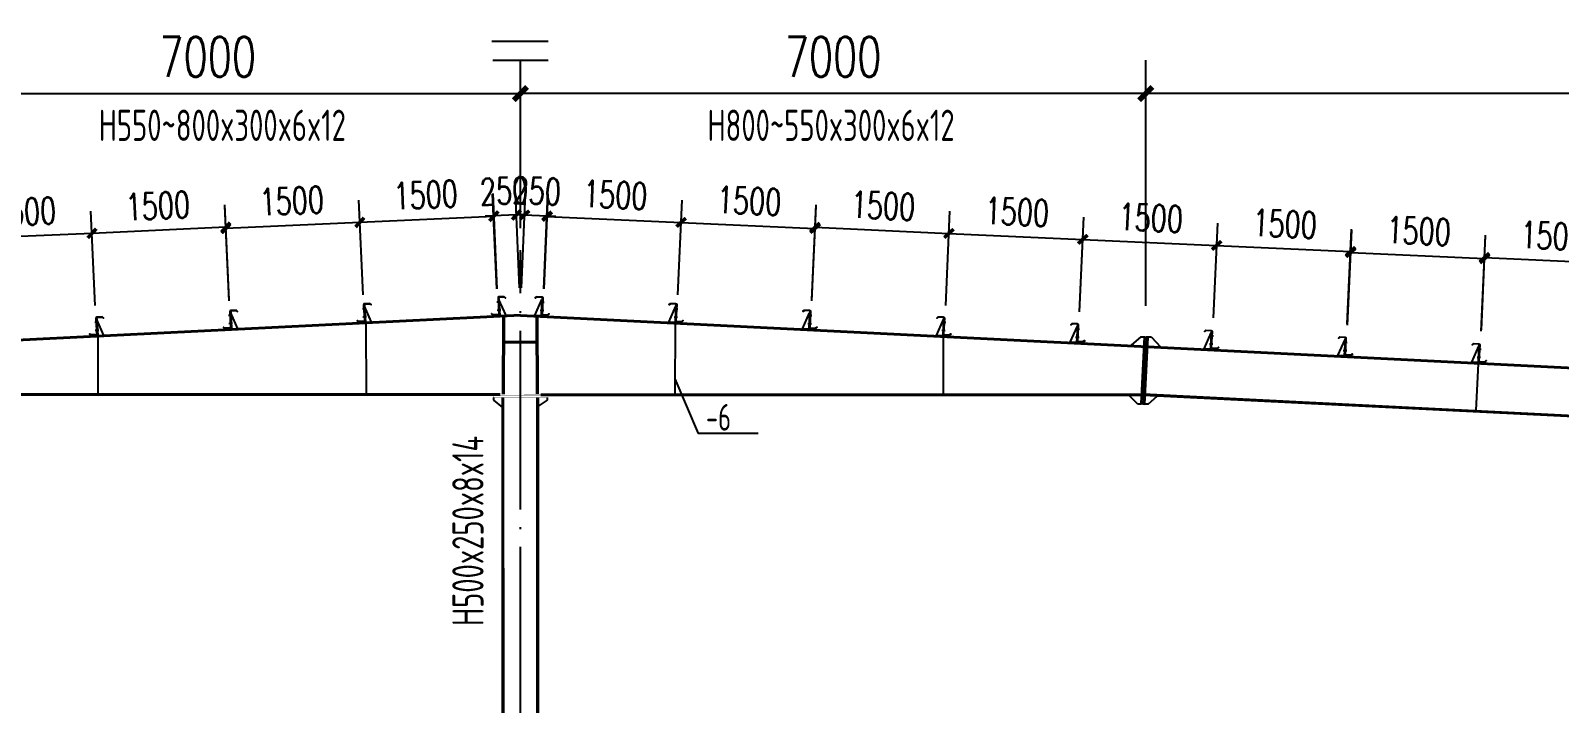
# Model space of a CAD drawing. Extents: x 180850 to 1399066, y 48356 to 327880.
# Drawn here: x 1317035 to 1334148, y 165410 to 172942 of the extents above; entities that cross this region are included whole.
import ezdxf

# ---------------------------------------------------------------- set-up
doc = ezdxf.new("R2010")
doc.units = 0
doc.header["$LTSCALE"] = 1000
doc.linetypes.add('DOTE', pattern=[2.42, 2, -0.2, 0.02, -0.2])
for name, color, linetype in [('AXIS', 3, 'Continuous'), ('DOTE', 1, 'Continuous'), ('GL', 150, 'Continuous'), ('GZ', 50, 'Continuous'), ('LT', 181, 'Continuous'), ('PZ', 202, 'Continuous'), ('TEXT', 7, 'Continuous')]:
    doc.layers.add(name, color=color, linetype=linetype)
doc.styles.add('_TCH_DIM_T3', font='SIMPLEX', dxfattribs={"width": 0.705882, "bigfont": 'GBCBIG'})
doc.styles.add('TSSD_Norm', font='tssdeng.shx', dxfattribs={"bigfont": 'hztxt.shx'})
doc.dimstyles.new('_TCH_ARCH&&150', dxfattribs={"dimtxt": 446.25, "dimasz": 150, "dimexe": 375, "dimexo": 450, "dimgap": 189.375, "dimtad": 1, "dimdec": 0, "dimzin": 0, "dimdsep": 46, "dimtxsty": '_TCH_DIM_T3', "dimblk": 'ARCHTICK', "dimcen": 0.09, "dimclrd": 3, "dimclre": 3, "dimclrt": 7, "dimazin": 2, "dimtfac": 1, "dimtdec": 0, "dimtix": 1, "dimtmove": 2, "dimatfit": 3, "dimfxl": 1, "dimtolj": 1, "dimtzin": 0, "dimarcsym": 0})
doc.dimstyles.new('TCH_100_1', dxfattribs={"dimtxt": 297.5, "dimasz": 100, "dimexe": 250, "dimexo": 300, "dimgap": 126.25, "dimtad": 1, "dimdec": 0, "dimzin": 0, "dimdsep": 46, "dimtxsty": '_TCH_DIM_T3', "dimblk": 'ARCHTICK', "dimcen": 0.09, "dimclrd": 126, "dimclre": 126, "dimclrt": 7, "dimazin": 2, "dimtfac": 1, "dimtdec": 0, "dimtix": 1, "dimtmove": 2, "dimatfit": 3, "dimfxl": 1, "dimtolj": 1, "dimtzin": 0, "dimarcsym": 0})

# ---------------------------------------------------------------- blocks, each defined once
blk = doc.blocks.new('_ArchTick')
at = {"color": 0, "linetype": 'ByBlock', "const_width": 0.4}
blk.add_lwpolyline([(-0.5, -0.5), (0.5, 0.5)], dxfattribs=at)
blk = doc.blocks.new('*D1397')
at = {"color": 3, "linetype": 'ByBlock', "lineweight": -2, "transparency": 16777216}
for p, q in [((1315518, 169862), (1315518, 172612)), ((1322518, 170730), (1322518, 172612)), ((1315518, 172237), (1322518, 172237))]:
    blk.add_line(p, q, dxfattribs=at)
at = {"layer": 'Defpoints', "color": 0, "linetype": 'ByBlock', "transparency": 16777216}
for p in [(1322518, 172237), (1322518, 170280), (1315518, 169412)]:
    blk.add_point(p, dxfattribs=at)
at = {"color": 3, "linetype": 'ByBlock', "lineweight": -2, "transparency": 16777216, "xscale": 150, "yscale": 150, "zscale": 150, "rotation": 180}
blk.add_blockref('_ArchTick', (1315518, 172237), dxfattribs=at)
at = {"color": 3, "linetype": 'ByBlock', "lineweight": -2, "transparency": 16777216, "xscale": 150, "yscale": 150, "zscale": 150}
blk.add_blockref('_ArchTick', (1322518, 172237), dxfattribs=at)
at = {"color": 7, "linetype": 'ByBlock', "transparency": 16777216, "insert": (1319018, 172649), "char_height": 446.2, "attachment_point": 5, "style": '_TCH_DIM_T3'}
blk.add_mtext('\\A1;7000', dxfattribs=at)
blk = doc.blocks.new('*D1398')
at = {"color": 126, "linetype": 'ByBlock', "lineweight": -2, "transparency": 16777216}
for p, q in [((1322506, 170061), (1322461, 171127)), ((1322256, 170051), (1322211, 171117)), ((1322222, 170867), (1322122, 170863)), ((1322472, 170878), (1322222, 170867)), ((1322472, 170878), (1322572, 170882))]:
    blk.add_line(p, q, dxfattribs=at)
at = {"layer": 'Defpoints', "color": 0, "linetype": 'ByBlock', "transparency": 16777216}
for p in [(1322222, 170867), (1322518, 169762, 0), (1322268, 169751, 0)]:
    blk.add_point(p, dxfattribs=at)
at = {"color": 126, "linetype": 'ByBlock', "lineweight": -2, "transparency": 16777216}
for p, xscale, yscale, zscale, rotation in [((1322222, 170867), 100, 100, 100, 2.389850753600648), ((1322472, 170878), 99.99999999999999, 99.99999999999999, 99.99999999999999, 182.3898507536006)]:
    blk.add_blockref('_ArchTick', p, dxfattribs=dict(at, xscale=xscale, yscale=yscale, zscale=zscale, rotation=rotation))
at = {"color": 7, "linetype": 'ByBlock', "transparency": 16777216, "insert": (1322335, 171147), "char_height": 297.5, "attachment_point": 5, "rotation": 2.3899, "style": '_TCH_DIM_T3'}
blk.add_mtext('\\A1;250', dxfattribs=at)
blk = doc.blocks.new('*D1399')
at = {"color": 126, "linetype": 'ByBlock', "lineweight": -2, "transparency": 16777216}
for p, q in [((1319258, 169917), (1319210, 170977)), ((1320757, 169984), (1320709, 171044)), ((1320720, 170795), (1319222, 170727))]:
    blk.add_line(p, q, dxfattribs=at)
at = {"layer": 'Defpoints', "color": 0, "linetype": 'ByBlock', "transparency": 16777216}
for p in [(1319222, 170727), (1319272, 169618, 0), (1320770, 169685, 0)]:
    blk.add_point(p, dxfattribs=at)
at = {"color": 126, "linetype": 'ByBlock', "lineweight": -2, "transparency": 16777216}
for p, xscale, yscale, zscale, rotation in [((1319222, 170727), 99.99999999999999, 99.99999999999999, 99.99999999999999, 182.5815654334648), ((1320720, 170795), 100, 100, 100, 2.581565433464812)]:
    blk.add_blockref('_ArchTick', p, dxfattribs=dict(at, xscale=xscale, yscale=yscale, zscale=zscale, rotation=rotation))
at = {"color": 7, "linetype": 'ByBlock', "transparency": 16777216, "insert": (1319958, 171036), "char_height": 297.5, "attachment_point": 5, "rotation": 2.5816, "style": '_TCH_DIM_T3'}
blk.add_mtext('\\A1;1500', dxfattribs=at)
blk = doc.blocks.new('*D1400')
at = {"color": 126, "linetype": 'ByBlock', "lineweight": -2, "transparency": 16777216}
for p, q in [((1319258, 169930), (1319210, 170990)), ((1317759, 169863), (1317711, 170922)), ((1319221, 170740), (1317723, 170672))]:
    blk.add_line(p, q, dxfattribs=at)
at = {"layer": 'Defpoints', "color": 0, "linetype": 'ByBlock', "transparency": 16777216}
for p in [(1317723, 170672), (1319271, 169630, 0), (1317773, 169564, 0)]:
    blk.add_point(p, dxfattribs=at)
at = {"color": 126, "linetype": 'ByBlock', "lineweight": -2, "transparency": 16777216}
for p, xscale, yscale, zscale, rotation in [((1319221, 170740), 100, 100, 100, 2.581565433464812), ((1317723, 170672), 99.99999999999999, 99.99999999999999, 99.99999999999999, 182.5815654334648)]:
    blk.add_blockref('_ArchTick', p, dxfattribs=dict(at, xscale=xscale, yscale=yscale, zscale=zscale, rotation=rotation))
at = {"color": 7, "linetype": 'ByBlock', "transparency": 16777216, "insert": (1318459, 170981), "char_height": 297.5, "attachment_point": 5, "rotation": 2.5816, "style": '_TCH_DIM_T3'}
blk.add_mtext('\\A1;1500', dxfattribs=at)
blk = doc.blocks.new('*D1401')
at = {"color": 126, "linetype": 'ByBlock', "lineweight": -2, "transparency": 16777216}
for p, q in [((1316261, 169796), (1316213, 170855)), ((1317759, 169863), (1317711, 170922)), ((1317723, 170672), (1316224, 170605))]:
    blk.add_line(p, q, dxfattribs=at)
at = {"layer": 'Defpoints', "color": 0, "linetype": 'ByBlock', "transparency": 16777216}
for p in [(1316224, 170605), (1316274, 169497, 0), (1317773, 169564, 0)]:
    blk.add_point(p, dxfattribs=at)
at = {"color": 126, "linetype": 'ByBlock', "lineweight": -2, "transparency": 16777216}
for p, xscale, yscale, zscale, rotation in [((1316224, 170605), 99.99999999999999, 99.99999999999999, 99.99999999999999, 182.5815654334648), ((1317723, 170672), 100, 100, 100, 2.581565433464812)]:
    blk.add_blockref('_ArchTick', p, dxfattribs=dict(at, xscale=xscale, yscale=yscale, zscale=zscale, rotation=rotation))
at = {"color": 7, "linetype": 'ByBlock', "transparency": 16777216, "insert": (1316961, 170913), "char_height": 297.5, "attachment_point": 5, "rotation": 2.5816, "style": '_TCH_DIM_T3'}
blk.add_mtext('\\A1;1500', dxfattribs=at)
blk = doc.blocks.new('*D1402')
at = {"color": 126, "linetype": 'ByBlock', "lineweight": -2, "transparency": 16777216}
for p, q in [((1320757, 169984), (1320709, 171044)), ((1322255, 170051), (1322207, 171112)), ((1322219, 170862), (1320720, 170795))]:
    blk.add_line(p, q, dxfattribs=at)
at = {"layer": 'Defpoints', "color": 0, "linetype": 'ByBlock', "transparency": 16777216}
for p in [(1320720, 170795), (1320770, 169685, 0), (1322269, 169751, 0)]:
    blk.add_point(p, dxfattribs=at)
at = {"color": 126, "linetype": 'ByBlock', "lineweight": -2, "transparency": 16777216}
for p, xscale, yscale, zscale, rotation in [((1320720, 170795), 99.99999999999999, 99.99999999999999, 99.99999999999999, 182.5815654334648), ((1322219, 170862), 100, 100, 100, 2.581565433464812)]:
    blk.add_blockref('_ArchTick', p, dxfattribs=dict(at, xscale=xscale, yscale=yscale, zscale=zscale, rotation=rotation))
at = {"color": 7, "linetype": 'ByBlock', "transparency": 16777216, "insert": (1321457, 171103), "char_height": 297.5, "attachment_point": 5, "rotation": 2.5816, "style": '_TCH_DIM_T3'}
blk.add_mtext('\\A1;1500', dxfattribs=at)
blk = doc.blocks.new('*D1412')
at = {"color": 126, "linetype": 'ByBlock', "lineweight": -2, "transparency": 16777216}
for p, q in [((1322531, 170061), (1322575, 171127)), ((1322781, 170051), (1322826, 171117)), ((1322565, 170878), (1322465, 170882)), ((1322565, 170878), (1322815, 170867)), ((1322815, 170867), (1322915, 170863))]:
    blk.add_line(p, q, dxfattribs=at)
at = {"layer": 'Defpoints', "color": 0, "linetype": 'ByBlock', "transparency": 16777216}
for p in [(1322815, 170867), (1322518, 169762, 0), (1322769, 169751, 0)]:
    blk.add_point(p, dxfattribs=at)
at = {"color": 126, "linetype": 'ByBlock', "lineweight": -2, "transparency": 16777216, "xscale": 100, "yscale": 100, "zscale": 100}
for p, rotation in [((1322565, 170878), 357.6101492463328), ((1322815, 170867), 177.6101492463328)]:
    blk.add_blockref('_ArchTick', p, dxfattribs=dict(at, rotation=rotation))
at = {"color": 7, "linetype": 'ByBlock', "transparency": 16777216, "insert": (1322702, 171147), "char_height": 297.5, "attachment_point": 5, "rotation": 357.6101, "style": '_TCH_DIM_T3'}
blk.add_mtext('\\A1;250', dxfattribs=at)
blk = doc.blocks.new('*D1413')
at = {"color": 3, "linetype": 'ByBlock', "lineweight": -2, "transparency": 16777216}
for p, q in [((1322518, 170730), (1322518, 172612)), ((1329518, 169862), (1329518, 172612)), ((1329518, 172237), (1322518, 172237))]:
    blk.add_line(p, q, dxfattribs=at)
at = {"layer": 'Defpoints', "color": 0, "linetype": 'ByBlock', "transparency": 16777216}
for p in [(1322518, 172237), (1322518, 170280), (1329518, 169412)]:
    blk.add_point(p, dxfattribs=at)
at = {"color": 3, "linetype": 'ByBlock', "lineweight": -2, "transparency": 16777216, "xscale": 150, "yscale": 150, "zscale": 150, "rotation": 180}
blk.add_blockref('_ArchTick', (1322518, 172237), dxfattribs=at)
at = {"color": 3, "linetype": 'ByBlock', "lineweight": -2, "transparency": 16777216, "xscale": 150, "yscale": 150, "zscale": 150}
blk.add_blockref('_ArchTick', (1329518, 172237), dxfattribs=at)
at = {"color": 7, "linetype": 'ByBlock', "transparency": 16777216, "insert": (1326018, 172649), "char_height": 446.2, "attachment_point": 5, "style": '_TCH_DIM_T3'}
blk.add_mtext('\\A1;7000', dxfattribs=at)
blk = doc.blocks.new('*D1368')
at = {"color": 3, "linetype": 'ByBlock', "lineweight": -2, "transparency": 16777216}
for p, q in [((1329518, 169862), (1329518, 172612)), ((1342578, 169209), (1342578, 172612)), ((1342578, 172237), (1329518, 172237))]:
    blk.add_line(p, q, dxfattribs=at)
at = {"layer": 'Defpoints', "color": 0, "linetype": 'ByBlock', "transparency": 16777216}
for p in [(1329518, 172237), (1329518, 169412), (1342578, 168759)]:
    blk.add_point(p, dxfattribs=at)
at = {"color": 3, "linetype": 'ByBlock', "lineweight": -2, "transparency": 16777216, "xscale": 150, "yscale": 150, "zscale": 150, "rotation": 180.0000000002084}
blk.add_blockref('_ArchTick', (1329518, 172237), dxfattribs=at)
at = {"color": 3, "linetype": 'ByBlock', "lineweight": -2, "transparency": 16777216, "xscale": 150, "yscale": 150, "zscale": 150}
blk.add_blockref('_ArchTick', (1342578, 172237), dxfattribs=at)
at = {"color": 7, "linetype": 'ByBlock', "transparency": 16777216, "insert": (1336048, 172649), "char_height": 446.2, "attachment_point": 5, "style": '_TCH_DIM_T3'}
blk.add_mtext('\\A1;13060', dxfattribs=at)
blk = doc.blocks.new('*D1378')
at = {"color": 126, "linetype": 'ByBlock', "lineweight": -2, "transparency": 16777216}
for p, q in [((1324280, 169984), (1324328, 171044)), ((1325779, 169917), (1325827, 170977)), ((1324317, 170795), (1325815, 170727))]:
    blk.add_line(p, q, dxfattribs=at)
at = {"layer": 'Defpoints', "color": 0, "linetype": 'ByBlock', "transparency": 16777216}
for p in [(1325815, 170727), (1324267, 169685, 0), (1325765, 169618, 0)]:
    blk.add_point(p, dxfattribs=at)
at = {"color": 126, "linetype": 'ByBlock', "lineweight": -2, "transparency": 16777216, "xscale": 100, "yscale": 100, "zscale": 100}
for p, rotation in [((1324317, 170795), 177.418434567161), ((1325815, 170727), 357.418434567161)]:
    blk.add_blockref('_ArchTick', p, dxfattribs=dict(at, rotation=rotation))
at = {"color": 7, "linetype": 'ByBlock', "transparency": 16777216, "insert": (1325078, 171036), "char_height": 297.5, "attachment_point": 5, "rotation": 357.4184, "style": '_TCH_DIM_T3'}
blk.add_mtext('\\A1;1500', dxfattribs=at)
blk = doc.blocks.new('*D1379')
at = {"color": 126, "linetype": 'ByBlock', "lineweight": -2, "transparency": 16777216}
for p, q in [((1325779, 169930), (1325827, 170990)), ((1327278, 169863), (1327326, 170922)), ((1325816, 170740), (1327314, 170672))]:
    blk.add_line(p, q, dxfattribs=at)
at = {"layer": 'Defpoints', "color": 0, "linetype": 'ByBlock', "transparency": 16777216}
for p in [(1327314, 170672), (1325766, 169630, 0), (1327264, 169564, 0)]:
    blk.add_point(p, dxfattribs=at)
at = {"color": 126, "linetype": 'ByBlock', "lineweight": -2, "transparency": 16777216, "xscale": 100, "yscale": 100, "zscale": 100}
for p, rotation in [((1325816, 170740), 177.418434567161), ((1327314, 170672), 357.418434567161)]:
    blk.add_blockref('_ArchTick', p, dxfattribs=dict(at, rotation=rotation))
at = {"color": 7, "linetype": 'ByBlock', "transparency": 16777216, "insert": (1326577, 170981), "char_height": 297.5, "attachment_point": 5, "rotation": 357.4184, "style": '_TCH_DIM_T3'}
blk.add_mtext('\\A1;1500', dxfattribs=at)
blk = doc.blocks.new('*D1380')
at = {"color": 126, "linetype": 'ByBlock', "lineweight": -2, "transparency": 16777216}
for p, q in [((1327278, 169863), (1327326, 170922)), ((1328776, 169796), (1328824, 170855)), ((1327314, 170672), (1328813, 170605))]:
    blk.add_line(p, q, dxfattribs=at)
at = {"layer": 'Defpoints', "color": 0, "linetype": 'ByBlock', "transparency": 16777216}
for p in [(1328813, 170605), (1327264, 169564, 0), (1328763, 169497, 0)]:
    blk.add_point(p, dxfattribs=at)
at = {"color": 126, "linetype": 'ByBlock', "lineweight": -2, "transparency": 16777216, "xscale": 100, "yscale": 100, "zscale": 100}
for p, rotation in [((1327314, 170672), 177.418434567161), ((1328813, 170605), 357.418434567161)]:
    blk.add_blockref('_ArchTick', p, dxfattribs=dict(at, rotation=rotation))
at = {"color": 7, "linetype": 'ByBlock', "transparency": 16777216, "insert": (1328076, 170913), "char_height": 297.5, "attachment_point": 5, "rotation": 357.4184, "style": '_TCH_DIM_T3'}
blk.add_mtext('\\A1;1500', dxfattribs=at)
blk = doc.blocks.new('*D1381')
at = {"color": 126, "linetype": 'ByBlock', "lineweight": -2, "transparency": 16777216}
for p, q in [((1322782, 170051), (1322830, 171112)), ((1324280, 169984), (1324328, 171044)), ((1322818, 170862), (1324317, 170795))]:
    blk.add_line(p, q, dxfattribs=at)
at = {"layer": 'Defpoints', "color": 0, "linetype": 'ByBlock', "transparency": 16777216}
for p in [(1324317, 170795), (1322768, 169751, 0), (1324267, 169685, 0)]:
    blk.add_point(p, dxfattribs=at)
at = {"color": 126, "linetype": 'ByBlock', "lineweight": -2, "transparency": 16777216, "xscale": 100, "yscale": 100, "zscale": 100}
for p, rotation in [((1322818, 170862), 177.418434567161), ((1324317, 170795), 357.418434567161)]:
    blk.add_blockref('_ArchTick', p, dxfattribs=dict(at, rotation=rotation))
at = {"color": 7, "linetype": 'ByBlock', "transparency": 16777216, "insert": (1323580, 171103), "char_height": 297.5, "attachment_point": 5, "rotation": 357.4184, "style": '_TCH_DIM_T3'}
blk.add_mtext('\\A1;1500', dxfattribs=at)
blk = doc.blocks.new('*D1382')
at = {"color": 126, "linetype": 'ByBlock', "lineweight": -2, "transparency": 16777216}
for p, q in [((1331775, 169646), (1331823, 170707)), ((1333273, 169579), (1333321, 170639)), ((1331811, 170457), (1333310, 170389))]:
    blk.add_line(p, q, dxfattribs=at)
at = {"layer": 'Defpoints', "color": 0, "linetype": 'ByBlock', "transparency": 16777216}
for p in [(1333310, 170389), (1331761, 169347, 0), (1333260, 169280, 0)]:
    blk.add_point(p, dxfattribs=at)
at = {"color": 126, "linetype": 'ByBlock', "lineweight": -2, "transparency": 16777216, "xscale": 100, "yscale": 100, "zscale": 100}
for p, rotation in [((1331811, 170457), 177.418434567161), ((1333310, 170389), 357.418434567161)]:
    blk.add_blockref('_ArchTick', p, dxfattribs=dict(at, rotation=rotation))
at = {"color": 7, "linetype": 'ByBlock', "transparency": 16777216, "insert": (1332573, 170698), "char_height": 297.5, "attachment_point": 5, "rotation": 357.4184, "style": '_TCH_DIM_T3'}
blk.add_mtext('\\A1;1500', dxfattribs=at)
blk = doc.blocks.new('*D1383')
at = {"color": 126, "linetype": 'ByBlock', "lineweight": -2, "transparency": 16777216}
for p, q in [((1333274, 169592), (1333322, 170652)), ((1334772, 169525), (1334820, 170584)), ((1333310, 170402), (1334809, 170334))]:
    blk.add_line(p, q, dxfattribs=at)
at = {"layer": 'Defpoints', "color": 0, "linetype": 'ByBlock', "transparency": 16777216}
for p in [(1334809, 170334), (1333260, 169293, 0), (1334759, 169226, 0)]:
    blk.add_point(p, dxfattribs=at)
at = {"color": 126, "linetype": 'ByBlock', "lineweight": -2, "transparency": 16777216, "xscale": 100, "yscale": 100, "zscale": 100}
for p, rotation in [((1333310, 170402), 177.418434567161), ((1334809, 170334), 357.418434567161)]:
    blk.add_blockref('_ArchTick', p, dxfattribs=dict(at, rotation=rotation))
at = {"color": 7, "linetype": 'ByBlock', "transparency": 16777216, "insert": (1334072, 170643), "char_height": 297.5, "attachment_point": 5, "rotation": 357.4184, "style": '_TCH_DIM_T3'}
blk.add_mtext('\\A1;1500', dxfattribs=at)
blk = doc.blocks.new('*D1388')
at = {"color": 126, "linetype": 'ByBlock', "lineweight": -2, "transparency": 16777216}
for p, q in [((1328776, 169795), (1328824, 170855)), ((1330275, 169728), (1330323, 170787)), ((1328813, 170605), (1330311, 170537))]:
    blk.add_line(p, q, dxfattribs=at)
at = {"layer": 'Defpoints', "color": 0, "linetype": 'ByBlock', "transparency": 16777216}
for p in [(1330311, 170537), (1328763, 169495, 0), (1330261, 169429, 0)]:
    blk.add_point(p, dxfattribs=at)
at = {"color": 126, "linetype": 'ByBlock', "lineweight": -2, "transparency": 16777216, "xscale": 99.99999999999999, "yscale": 99.99999999999999, "zscale": 99.99999999999999}
for p, rotation in [((1328813, 170605), 177.4184345657005), ((1330311, 170537), 357.4184345657005)]:
    blk.add_blockref('_ArchTick', p, dxfattribs=dict(at, rotation=rotation))
at = {"color": 7, "linetype": 'ByBlock', "transparency": 16777216, "insert": (1329574, 170846), "char_height": 297.5, "attachment_point": 5, "rotation": 357.4184, "style": '_TCH_DIM_T3'}
blk.add_mtext('\\A1;1500', dxfattribs=at)
blk = doc.blocks.new('*D1389')
at = {"color": 126, "linetype": 'ByBlock', "lineweight": -2, "transparency": 16777216}
for p, q in [((1330275, 169728), (1330323, 170787)), ((1331773, 169661), (1331821, 170719)), ((1330311, 170537), (1331810, 170470))]:
    blk.add_line(p, q, dxfattribs=at)
at = {"layer": 'Defpoints', "color": 0, "linetype": 'ByBlock', "transparency": 16777216}
for p in [(1331810, 170470), (1330261, 169429, 0), (1331760, 169362, 0)]:
    blk.add_point(p, dxfattribs=at)
at = {"color": 126, "linetype": 'ByBlock', "lineweight": -2, "transparency": 16777216, "xscale": 99.99999999999999, "yscale": 99.99999999999999, "zscale": 99.99999999999999}
for p, rotation in [((1330311, 170537), 177.4184345657005), ((1331810, 170470), 357.4184345657005)]:
    blk.add_blockref('_ArchTick', p, dxfattribs=dict(at, rotation=rotation))
at = {"color": 7, "linetype": 'ByBlock', "transparency": 16777216, "insert": (1331073, 170778), "char_height": 297.5, "attachment_point": 5, "rotation": 357.4184, "style": '_TCH_DIM_T3'}
blk.add_mtext('\\A1;1500', dxfattribs=at)

msp = doc.modelspace()

# ---------------------------------------------------------------- linework, layer by layer
for p, q in [((1322196.45, 172822.5, -0.86), (1322828.45, 172822.5, -0.86)), ((1322208.45, 172611.87, -0.86), (1322828.45, 172611.87, -0.86)), ((1320786.86, 169663.11, -0.86), (1320791.99, 168872.81, -3.27)), ((1324250.05, 169663.11, -0.86), (1324244.91, 168872.81, -3.27)), ((1317788.78, 169513.2, -0.86), (1317788.53, 168873.97, -1.46)), ((1327248.13, 169513.2, -0.86), (1327248.38, 168873.97, -1.46)), ((1329490.99, 168862.39, -0.86), (1329518.45, 169411.7, -0.86)), ((1333239.6, 169213.63, -0.86), (1333213.33, 168688.29, -1.03))]:
    msp.add_line(p, q)
at = {"elevation": -0.86}
msp.add_lwpolyline([(1322337.31, 169461.7), (1322699.6, 169461.7), (1322699.6, 169447.19), (1322337.31, 169447.19)], close=True, dxfattribs=at)
at = {"layer": 'AXIS'}
for p in [(1324246.02, 169042.77, -2.75), (1325178.66, 168431.53, -22.84)]:
    msp.add_line(p, (1324508.9, 168431.53, -22.84), dxfattribs=at)
at = {"layer": 'DOTE', "linetype": 'DOTE'}
msp.add_line((1322518.45, 160321.2, -0.86), (1322518.45, 170483.76, -0.86), dxfattribs=at)
at = {"layer": 'GL'}
for p, q in [((1322518.45, 169761.7, -0.86), (1297684.54, 168520.01, -0.86)), ((1322518.45, 169761.7, -0.86), (1347352.37, 168520.01, -0.86)), ((1322518.45, 169749.69, -0.86), (1297684.54, 168507.99, -0.86)), ((1322320.76, 168873.06, -4.69), (1322324.03, 169739.64, -9.49)), ((1322334.76, 168873.09, -4.69), (1322338.03, 169740.34, -9.5)), ((1322518.45, 169749.69, -0.86), (1347352.37, 168507.99, -0.86)), ((1322702.15, 168873.09, -4.69), (1322698.88, 169740.34, -9.5)), ((1322716.15, 168873.06, -4.69), (1322712.88, 169739.64, -9.49)), ((1322291.15, 168872.23, -4.17), (1315545.3, 168874.84, -0.11)), ((1322291.15, 168861.04, -2.92), (1315545.92, 168862.39, -0.86)), ((1322745.76, 168872.23, -4.17), (1329491.61, 168874.84, -0.11)), ((1322745.76, 168861.04, -2.92), (1329490.99, 168862.39, -0.86)), ((1329490.99, 168862.39, -1.5), (1342550.78, 168209.4, 0.14)), ((1329491.59, 168874.39, -1.5), (1342551.38, 168221.35, 0.14))]:
    msp.add_line(p, q, dxfattribs=at)
at = {"layer": 'GZ'}
for p, q in [((1322318.45, 160533.7, -0.86), (1322316.15, 168833.05, -8.71)), ((1322332.45, 160533.7, -0.86), (1322330.15, 168833.05, -8.66)), ((1322702.15, 168833.05, -9.26), (1322704.45, 160533.7, -0.86)), ((1322716.15, 168833.05, -9.26), (1322718.45, 160533.7, -0.86))]:
    msp.add_line(p, q, dxfattribs=at)
at = {"layer": 'LT', "linetype": 'Continuous'}
for p, q in [((1320789.25, 169827.69, -4.86), (1320749.39, 169825.7, -4.86)), ((1320789.25, 169827.69, -4.86), (1320749.39, 169825.7, -4.86)), ((1322293.37, 169902.9, -4.86), (1322253.51, 169900.9, -4.86)), ((1322293.37, 169902.9, -4.86), (1322253.51, 169900.9, -4.86)), ((1322297.94, 169811.49, -4.86), (1322258.08, 169809.5, -4.86)), ((1322297.94, 169811.49, -4.86), (1322258.08, 169809.5, -4.86)), ((1322739.03, 169811.49, -4.86), (1322778.88, 169809.5, -4.86)), ((1322739.03, 169811.49, -4.86), (1322778.88, 169809.5, -4.86)), ((1322743.6, 169902.9, -4.86), (1322783.45, 169900.9, -4.86)), ((1322743.6, 169902.9, -4.86), (1322783.45, 169900.9, -4.86)), ((1324241.67, 169827.99, -4.86), (1324281.53, 169826, -4.86)), ((1324241.67, 169827.99, -4.86), (1324281.53, 169826, -4.86)), ((1317792.99, 169677.88, -4.86), (1317753.13, 169675.89, -4.86)), ((1317792.99, 169677.88, -4.86), (1317753.13, 169675.89, -4.86)), ((1317797.56, 169586.47, -4.86), (1317757.7, 169584.48, -4.86)), ((1317797.56, 169586.47, -4.86), (1317757.7, 169584.48, -4.86)), ((1319291.12, 169752.78, -4.86), (1319251.26, 169750.79, -4.86)), ((1319291.12, 169752.78, -4.86), (1319251.26, 169750.79, -4.86)), ((1319295.69, 169661.38, -4.86), (1319255.83, 169659.39, -4.86)), ((1319295.69, 169661.38, -4.86), (1319255.83, 169659.39, -4.86)), ((1320793.82, 169736.28, -4.86), (1320753.96, 169734.29, -4.86)), ((1320793.82, 169736.28, -4.86), (1320753.96, 169734.29, -4.86)), ((1324237.1, 169736.58, -4.86), (1324276.96, 169734.59, -4.86)), ((1324237.1, 169736.58, -4.86), (1324276.96, 169734.59, -4.86)), ((1325735.23, 169661.68, -4.86), (1325775.08, 169659.69, -4.86)), ((1325735.23, 169661.68, -4.86), (1325775.08, 169659.69, -4.86)), ((1325739.8, 169753.08, -4.86), (1325779.65, 169751.09, -4.86)), ((1325739.8, 169753.08, -4.86), (1325779.65, 169751.09, -4.86)), ((1327233.36, 169586.77, -4.86), (1327273.21, 169584.78, -4.86)), ((1327233.36, 169586.77, -4.86), (1327273.21, 169584.78, -4.86)), ((1327237.93, 169678.18, -4.86), (1327277.78, 169676.19, -4.86)), ((1327237.93, 169678.18, -4.86), (1327277.78, 169676.19, -4.86)), ((1328736.06, 169603.27, -4.86), (1328775.91, 169601.28, -4.86)), ((1328736.06, 169603.27, -4.86), (1328775.91, 169601.28, -4.86)), ((1328731.49, 169511.87, -4.86), (1328771.34, 169509.87, -4.86)), ((1328731.49, 169511.87, -4.86), (1328771.34, 169509.87, -4.86)), ((1330229.61, 169436.96, -4.86), (1330269.47, 169434.97, -4.86)), ((1330229.61, 169436.96, -4.86), (1330269.47, 169434.97, -4.86)), ((1330234.18, 169528.37, -4.86), (1330274.04, 169526.37, -4.86)), ((1330234.18, 169528.37, -4.86), (1330274.04, 169526.37, -4.86)), ((1331732.31, 169453.46, -4.86), (1331772.17, 169451.47, -4.86)), ((1331732.31, 169453.46, -4.86), (1331772.17, 169451.47, -4.86)), ((1331727.74, 169362.05, -4.86), (1331767.6, 169360.06, -4.86)), ((1331727.74, 169362.05, -4.86), (1331767.6, 169360.06, -4.86)), ((1333225.87, 169287.15, -4.86), (1333265.73, 169285.15, -4.86)), ((1333225.87, 169287.15, -4.86), (1333265.73, 169285.15, -4.86)), ((1333230.44, 169378.55, -4.86), (1333270.3, 169376.56, -4.86)), ((1333230.44, 169378.55, -4.86), (1333270.3, 169376.56, -4.86))]:
    msp.add_line(p, q, dxfattribs=at)
at = {"layer": 'LT', "elevation": -4.86}
for points in [[(1322271.05, 169946.58, -0.41421356), (1322280.54, 169957.06), (1322336.23, 169959.85), (1322350.35, 169947.07), (1322352.36, 169949.3), (1322337.32, 169962.91), (1322277.39, 169959.91, 0.41421356), (1322267.9, 169949.42), (1322276.74, 169772.64, -0.41421356), (1322267.26, 169762.16), (1322211.57, 169759.37), (1322197.45, 169772.15), (1322195.44, 169769.92), (1322210.48, 169756.31), (1322270.4, 169759.31, 0.41421356), (1322279.89, 169769.8), (1322271.05, 169946.58)], [(1322765.92, 169946.58, 0.41421356), (1322756.43, 169957.06), (1322700.74, 169959.85), (1322686.62, 169947.07), (1322684.61, 169949.3), (1322699.65, 169962.91), (1322759.57, 169959.91, -0.41421356), (1322769.06, 169949.42), (1322760.22, 169772.64, 0.41421356), (1322769.71, 169762.16), (1322825.4, 169759.37), (1322839.52, 169772.15), (1322841.53, 169769.92), (1322826.49, 169756.31), (1322766.56, 169759.31, -0.41421356), (1322757.08, 169769.8), (1322765.92, 169946.58)], [(1319268.8, 169796.46, -0.41421356), (1319278.29, 169806.95), (1319333.98, 169809.74), (1319348.1, 169796.96), (1319350.11, 169799.19), (1319335.07, 169812.79), (1319275.14, 169809.8, 0.41421356), (1319265.66, 169799.31), (1319274.49, 169622.53, -0.41421356), (1319265.01, 169612.04), (1319209.32, 169609.26), (1319195.2, 169622.04), (1319193.19, 169619.81), (1319208.23, 169606.2), (1319268.15, 169609.2, 0.41421356), (1319277.64, 169619.69), (1319268.8, 169796.46)], [(1320766.93, 169871.37, -0.41421356), (1320776.42, 169881.86), (1320832.11, 169884.64), (1320846.23, 169871.87), (1320848.24, 169874.09), (1320833.2, 169887.7), (1320773.27, 169884.7, 0.41421356), (1320763.78, 169874.22), (1320772.62, 169697.44, -0.41421356), (1320763.13, 169686.95), (1320707.45, 169684.17), (1320693.33, 169696.94), (1320691.31, 169694.72), (1320706.36, 169681.11), (1320766.28, 169684.1, 0.41421356), (1320775.77, 169694.59), (1320766.93, 169871.37)], [(1324263.99, 169871.67, 0.41421356), (1324254.5, 169882.16), (1324198.81, 169884.94), (1324184.69, 169872.17), (1324182.68, 169874.39), (1324197.72, 169888), (1324257.65, 169885, -0.41421356), (1324267.13, 169874.52), (1324258.29, 169697.74, 0.41421356), (1324267.78, 169687.25), (1324323.47, 169684.47), (1324337.59, 169697.24), (1324339.6, 169695.02), (1324324.56, 169681.41), (1324264.64, 169684.4, -0.41421356), (1324255.15, 169694.89), (1324263.99, 169871.67)], [(1325762.12, 169796.76, 0.41421356), (1325752.63, 169807.25), (1325696.94, 169810.04), (1325682.82, 169797.26), (1325680.81, 169799.48), (1325695.85, 169813.09), (1325755.77, 169810.1, -0.41421356), (1325765.26, 169799.61), (1325756.42, 169622.83, 0.41421356), (1325765.91, 169612.34), (1325821.6, 169609.56), (1325835.72, 169622.34), (1325837.73, 169620.11), (1325822.69, 169606.5), (1325762.76, 169609.5, -0.41421356), (1325753.28, 169619.98), (1325762.12, 169796.76)], [(1317770.67, 169721.56, -0.41421356), (1317780.16, 169732.04), (1317835.85, 169734.83), (1317849.97, 169722.05), (1317851.98, 169724.28), (1317836.94, 169737.89), (1317777.01, 169734.89, 0.41421356), (1317767.53, 169724.4), (1317776.37, 169547.63, -0.41421356), (1317766.88, 169537.14), (1317711.19, 169534.35), (1317697.07, 169547.13), (1317695.06, 169544.9), (1317710.1, 169531.3), (1317770.02, 169534.29, 0.41421356), (1317779.51, 169544.78), (1317770.67, 169721.56)], [(1327260.24, 169721.86, 0.41421356), (1327250.76, 169732.34), (1327195.07, 169735.13), (1327180.95, 169722.35), (1327178.94, 169724.58), (1327193.98, 169738.19), (1327253.9, 169735.19, -0.41421356), (1327263.39, 169724.7), (1327254.55, 169547.92, 0.41421356), (1327264.04, 169537.44), (1327319.73, 169534.65), (1327333.85, 169547.43), (1327335.86, 169545.2), (1327320.82, 169531.6), (1327260.89, 169534.59, -0.41421356), (1327251.41, 169545.08), (1327260.24, 169721.86)], [(1328758.37, 169646.95, 0.41421356), (1328748.88, 169657.44), (1328693.2, 169660.22), (1328679.08, 169647.45), (1328677.06, 169649.67), (1328692.11, 169663.28), (1328752.03, 169660.28, -0.41421356), (1328761.52, 169649.8), (1328752.68, 169473.02, 0.41421356), (1328762.17, 169462.53), (1328817.86, 169459.75), (1328831.98, 169472.52), (1328833.99, 169470.3), (1328818.95, 169456.69), (1328759.02, 169459.69, -0.41421356), (1328749.53, 169470.17), (1328758.37, 169646.95)], [(1330256.5, 169572.04, 0.41421356), (1330247.01, 169582.53), (1330191.33, 169585.32), (1330177.21, 169572.54), (1330175.19, 169574.77), (1330190.23, 169588.37), (1330250.16, 169585.38, -0.41421356), (1330259.65, 169574.89), (1330250.81, 169398.11, 0.41421356), (1330260.3, 169387.63), (1330315.98, 169384.84), (1330330.1, 169397.62), (1330332.12, 169395.39), (1330317.08, 169381.78), (1330257.15, 169384.78, -0.41421356), (1330247.66, 169395.27), (1330256.5, 169572.04)], [(1331754.63, 169497.14, 0.41421356), (1331745.14, 169507.63), (1331689.45, 169510.41), (1331675.33, 169497.63), (1331673.32, 169499.86), (1331688.36, 169513.47), (1331748.29, 169510.47, -0.41421356), (1331757.78, 169499.98), (1331748.94, 169323.21, 0.41421356), (1331758.42, 169312.72), (1331814.11, 169309.93), (1331828.23, 169322.71), (1331830.25, 169320.49), (1331815.2, 169306.88), (1331755.28, 169309.87, -0.41421356), (1331745.79, 169320.36), (1331754.63, 169497.14)], [(1333252.76, 169422.23, 0.41421356), (1333243.27, 169432.72), (1333187.58, 169435.5), (1333173.46, 169422.73), (1333171.45, 169424.95), (1333186.49, 169438.56), (1333246.42, 169435.57, -0.41421356), (1333255.9, 169425.08), (1333247.07, 169248.3, 0.41421356), (1333256.55, 169237.81), (1333312.24, 169235.03), (1333326.36, 169247.8), (1333328.37, 169245.58), (1333313.33, 169231.97), (1333253.41, 169234.97, -0.41421356), (1333243.92, 169245.45), (1333252.76, 169422.23)]]:
    msp.add_lwpolyline(points, format="xyb", dxfattribs=at)
at = {"layer": 'LT', "elevation": -0.86}
for points in [[(1322271.3, 169941.58), (1322277.29, 169941.88), (1322286.88, 169750.12), (1322280.89, 169749.82)], [(1322277.79, 169931.9), (1322286.88, 169750.12), (1322356.78, 169753.62)], [(1322759.17, 169931.9), (1322750.09, 169750.12), (1322680.19, 169753.62)], [(1322765.67, 169941.58), (1322759.67, 169941.88), (1322750.09, 169750.12), (1322756.08, 169749.82)], [(1319269.05, 169791.47), (1319275.04, 169791.77), (1319284.63, 169600.01), (1319278.64, 169599.71)], [(1319275.54, 169781.78), (1319284.63, 169600.01), (1319354.53, 169603.5)], [(1320767.18, 169866.38), (1320773.17, 169866.68), (1320782.76, 169674.92), (1320776.77, 169674.62)], [(1320773.67, 169856.69), (1320782.76, 169674.92), (1320852.66, 169678.41)], [(1324257.25, 169856.99), (1324248.16, 169675.22), (1324178.26, 169678.71)], [(1324263.74, 169866.68), (1324257.74, 169866.98), (1324248.16, 169675.22), (1324254.15, 169674.92)], [(1325755.37, 169782.08), (1325746.29, 169600.31), (1325676.39, 169603.8)], [(1325761.87, 169791.77), (1325755.87, 169792.07), (1325746.29, 169600.31), (1325752.28, 169600.01)], [(1317770.92, 169716.56), (1317776.92, 169716.86), (1317786.5, 169525.1), (1317780.51, 169524.8)], [(1317777.41, 169706.88), (1317786.5, 169525.1), (1317856.4, 169528.6)], [(1327253.5, 169707.18), (1327244.41, 169525.4), (1327174.52, 169528.9)], [(1327259.99, 169716.86), (1327254, 169717.16), (1327244.41, 169525.4), (1327250.41, 169525.1)], [(1328751.63, 169632.27), (1328742.54, 169450.5), (1328672.64, 169453.99)], [(1328758.12, 169641.96), (1328752.13, 169642.26), (1328742.54, 169450.5), (1328748.54, 169450.2)], [(1330249.76, 169557.36), (1330240.67, 169375.59), (1330170.77, 169379.09)], [(1330256.25, 169567.05), (1330250.26, 169567.35), (1330240.67, 169375.59), (1330246.66, 169375.29)], [(1331747.89, 169482.46), (1331738.8, 169300.68), (1331668.9, 169304.18)], [(1331754.38, 169492.14), (1331748.39, 169492.44), (1331738.8, 169300.68), (1331744.79, 169300.38)], [(1333252.51, 169417.24), (1333246.52, 169417.54), (1333236.93, 169225.78), (1333242.92, 169225.48)], [(1333246.02, 169407.55), (1333236.93, 169225.78), (1333167.03, 169229.27)]]:
    msp.add_lwpolyline(points, close=True, dxfattribs=at)
at = {"layer": 'LT', "linetype": 'Continuous'}
for points in [[(1319268.65, 169739.4, -4.86), (1319267.43, 169763.86, -4.86), (1319277.64, 169739.85, -4.86), (1319276.42, 169764.31, -4.86)], [(1319268.65, 169739.4, -4.86), (1319267.43, 169763.86, -4.86), (1319277.64, 169739.85, -4.86), (1319276.42, 169764.31, -4.86)], [(1320766.78, 169814.31, -4.86), (1320765.56, 169838.77, -4.86), (1320775.77, 169814.76, -4.86), (1320774.55, 169839.22, -4.86)], [(1320766.78, 169814.31, -4.86), (1320765.56, 169838.77, -4.86), (1320775.77, 169814.76, -4.86), (1320774.55, 169839.22, -4.86)], [(1322270.9, 169889.51, -4.86), (1322269.68, 169913.97, -4.86), (1322279.89, 169889.96, -4.86), (1322278.67, 169914.42, -4.86)], [(1322270.9, 169889.51, -4.86), (1322269.68, 169913.97, -4.86), (1322279.89, 169889.96, -4.86), (1322278.67, 169914.42, -4.86)], [(1322274.25, 169822.57, -4.86), (1322275.47, 169798.11, -4.86), (1322283.24, 169823.02, -4.86), (1322284.46, 169798.56, -4.86)], [(1322274.25, 169822.57, -4.86), (1322275.47, 169798.11, -4.86), (1322283.24, 169823.02, -4.86), (1322284.46, 169798.56, -4.86)], [(1322762.72, 169822.57, -4.86), (1322761.5, 169798.11, -4.86), (1322753.73, 169823.02, -4.86), (1322752.51, 169798.56, -4.86)], [(1322762.72, 169822.57, -4.86), (1322761.5, 169798.11, -4.86), (1322753.73, 169823.02, -4.86), (1322752.51, 169798.56, -4.86)], [(1322766.07, 169889.51, -4.86), (1322767.29, 169913.97, -4.86), (1322757.08, 169889.96, -4.86), (1322758.3, 169914.42, -4.86)], [(1322766.07, 169889.51, -4.86), (1322767.29, 169913.97, -4.86), (1322757.08, 169889.96, -4.86), (1322758.3, 169914.42, -4.86)], [(1324264.14, 169814.61, -4.86), (1324265.36, 169839.07, -4.86), (1324255.15, 169815.06, -4.86), (1324256.37, 169839.52, -4.86)], [(1324264.14, 169814.61, -4.86), (1324265.36, 169839.07, -4.86), (1324255.15, 169815.06, -4.86), (1324256.37, 169839.52, -4.86)], [(1325762.27, 169739.7, -4.86), (1325763.49, 169764.16, -4.86), (1325753.28, 169740.15, -4.86), (1325754.5, 169764.61, -4.86)], [(1325762.27, 169739.7, -4.86), (1325763.49, 169764.16, -4.86), (1325753.28, 169740.15, -4.86), (1325754.5, 169764.61, -4.86)], [(1317770.52, 169664.49, -4.86), (1317769.3, 169688.95, -4.86), (1317779.51, 169664.94, -4.86), (1317778.29, 169689.4, -4.86)], [(1317770.52, 169664.49, -4.86), (1317769.3, 169688.95, -4.86), (1317779.51, 169664.94, -4.86), (1317778.29, 169689.4, -4.86)], [(1317773.87, 169597.55, -4.86), (1317775.09, 169573.09, -4.86), (1317782.86, 169598, -4.86), (1317784.08, 169573.54, -4.86)], [(1317773.87, 169597.55, -4.86), (1317775.09, 169573.09, -4.86), (1317782.86, 169598, -4.86), (1317784.08, 169573.54, -4.86)], [(1319272, 169672.45, -4.86), (1319273.22, 169647.99, -4.86), (1319280.99, 169672.9, -4.86), (1319282.21, 169648.44, -4.86)], [(1319272, 169672.45, -4.86), (1319273.22, 169647.99, -4.86), (1319280.99, 169672.9, -4.86), (1319282.21, 169648.44, -4.86)], [(1320770.13, 169747.36, -4.86), (1320771.35, 169722.9, -4.86), (1320779.12, 169747.81, -4.86), (1320780.34, 169723.35, -4.86)], [(1320770.13, 169747.36, -4.86), (1320771.35, 169722.9, -4.86), (1320779.12, 169747.81, -4.86), (1320780.34, 169723.35, -4.86)], [(1324260.79, 169747.66, -4.86), (1324259.57, 169723.2, -4.86), (1324251.8, 169748.11, -4.86), (1324250.58, 169723.65, -4.86)], [(1324260.79, 169747.66, -4.86), (1324259.57, 169723.2, -4.86), (1324251.8, 169748.11, -4.86), (1324250.58, 169723.65, -4.86)], [(1325758.92, 169672.75, -4.86), (1325757.7, 169648.29, -4.86), (1325749.93, 169673.2, -4.86), (1325748.71, 169648.74, -4.86)], [(1325758.92, 169672.75, -4.86), (1325757.7, 169648.29, -4.86), (1325749.93, 169673.2, -4.86), (1325748.71, 169648.74, -4.86)], [(1327257.05, 169597.85, -4.86), (1327255.82, 169573.39, -4.86), (1327248.06, 169598.3, -4.86), (1327246.84, 169573.84, -4.86)], [(1327257.05, 169597.85, -4.86), (1327255.82, 169573.39, -4.86), (1327248.06, 169598.3, -4.86), (1327246.84, 169573.84, -4.86)], [(1327260.39, 169664.79, -4.86), (1327261.62, 169689.25, -4.86), (1327251.41, 169665.24, -4.86), (1327252.63, 169689.7, -4.86)], [(1327260.39, 169664.79, -4.86), (1327261.62, 169689.25, -4.86), (1327251.41, 169665.24, -4.86), (1327252.63, 169689.7, -4.86)], [(1328758.52, 169589.89, -4.86), (1328759.75, 169614.35, -4.86), (1328749.53, 169590.34, -4.86), (1328750.76, 169614.8, -4.86)], [(1328758.52, 169589.89, -4.86), (1328759.75, 169614.35, -4.86), (1328749.53, 169590.34, -4.86), (1328750.76, 169614.8, -4.86)], [(1328755.18, 169522.94, -4.86), (1328753.95, 169498.48, -4.86), (1328746.19, 169523.39, -4.86), (1328744.96, 169498.93, -4.86)], [(1328755.18, 169522.94, -4.86), (1328753.95, 169498.48, -4.86), (1328746.19, 169523.39, -4.86), (1328744.96, 169498.93, -4.86)], [(1330253.3, 169448.03, -4.86), (1330252.08, 169423.57, -4.86), (1330244.32, 169448.48, -4.86), (1330243.09, 169424.02, -4.86)], [(1330253.3, 169448.03, -4.86), (1330252.08, 169423.57, -4.86), (1330244.32, 169448.48, -4.86), (1330243.09, 169424.02, -4.86)], [(1330256.65, 169514.98, -4.86), (1330257.87, 169539.44, -4.86), (1330247.66, 169515.43, -4.86), (1330248.89, 169539.89, -4.86)], [(1330256.65, 169514.98, -4.86), (1330257.87, 169539.44, -4.86), (1330247.66, 169515.43, -4.86), (1330248.89, 169539.89, -4.86)], [(1331754.78, 169440.07, -4.86), (1331756, 169464.53, -4.86), (1331745.79, 169440.52, -4.86), (1331747.01, 169464.98, -4.86)], [(1331754.78, 169440.07, -4.86), (1331756, 169464.53, -4.86), (1331745.79, 169440.52, -4.86), (1331747.01, 169464.98, -4.86)], [(1331751.43, 169373.13, -4.86), (1331750.21, 169348.67, -4.86), (1331742.44, 169373.58, -4.86), (1331741.22, 169349.12, -4.86)], [(1331751.43, 169373.13, -4.86), (1331750.21, 169348.67, -4.86), (1331742.44, 169373.58, -4.86), (1331741.22, 169349.12, -4.86)], [(1333249.56, 169298.22, -4.86), (1333248.34, 169273.76, -4.86), (1333240.57, 169298.67, -4.86), (1333239.35, 169274.21, -4.86)], [(1333249.56, 169298.22, -4.86), (1333248.34, 169273.76, -4.86), (1333240.57, 169298.67, -4.86), (1333239.35, 169274.21, -4.86)], [(1333252.91, 169365.17, -4.86), (1333254.13, 169389.63, -4.86), (1333243.92, 169365.62, -4.86), (1333245.14, 169390.08, -4.86)], [(1333252.91, 169365.17, -4.86), (1333254.13, 169389.63, -4.86), (1333243.92, 169365.62, -4.86), (1333245.14, 169390.08, -4.86)]]:
    msp.add_solid(points, dxfattribs=at)
at = {"layer": 'PZ'}
for p, q in [((1329463.52, 169514.57, -2.86), (1329353.82, 169419.94, -4.88)), ((1329463.52, 169514.57, -2.86), (1329353.82, 169419.94, -4.88)), ((1329463.52, 169514.57, -2.86), (1329503.47, 169512.58, -2.86)), ((1329463.52, 169514.57, -2.86), (1329503.47, 169512.58, -2.86)), ((1329583.37, 169508.58, -2.86), (1329543.42, 169510.58, -2.86)), ((1329583.37, 169508.58, -2.86), (1329543.42, 169510.58, -2.86)), ((1329583.37, 169508.58, -2.86), (1329683.09, 169403.47, -4.88)), ((1329583.37, 169508.58, -2.86), (1329683.09, 169403.47, -4.88)), ((1322166.16, 168874.03, -4.25), (1322166.16, 168862.04, -7.56)), ((1322216.16, 168834.03, -8.19), (1322216.16, 168804.03, -8.19)), ((1322216.16, 168834.03, -8.19), (1322216.16, 168804.03, -8.19)), ((1322216.16, 168804.03, -8.19), (1322316.18, 168724.5, -8.6)), ((1322816.16, 168804.02, -13.04), (1322716.18, 168737.5, -9.16)), ((1322816.16, 168834.02, -13.04), (1322816.16, 168804.02, -13.04)), ((1322816.16, 168834.02, -13.04), (1322816.16, 168804.02, -13.04)), ((1329426.07, 168765.51, -1.5), (1329329.54, 168861.15, -1.5)), ((1329426.07, 168765.51, -1.5), (1329329.54, 168861.15, -1.5)), ((1329426.07, 168765.51, -1.5), (1329466.02, 168763.51, -1.5)), ((1329426.07, 168765.51, -1.5), (1329466.02, 168763.51, -1.5)), ((1329545.92, 168759.52, -1.5), (1329505.97, 168761.51, -1.5)), ((1329545.92, 168759.52, -1.5), (1329505.97, 168761.51, -1.5)), ((1329545.92, 168759.52, -1.5), (1329648.61, 168854.51, -1.5)), ((1329545.92, 168759.52, -1.5), (1329648.61, 168854.51, -1.5))]:
    msp.add_line(p, q, dxfattribs=at)
at = {"layer": 'PZ', "elevation": -0.86}
for points in [[(1329486, 168762.51), (1329466.02, 168763.51), (1329503.47, 169512.58), (1329523.45, 169511.58)], [(1329486, 168762.51), (1329466.02, 168763.51), (1329503.47, 169512.58), (1329523.45, 169511.58)], [(1329486, 168762.51), (1329505.97, 168761.51), (1329543.42, 169510.58), (1329523.45, 169511.58)], [(1329486, 168762.51), (1329505.97, 168761.51), (1329543.42, 169510.58), (1329523.45, 169511.58)]]:
    msp.add_lwpolyline(points, close=True, dxfattribs=at)
at = {"layer": 'PZ', "const_width": 2}
for points, elevation in [([(1322166.16, 168862.04), (1322166.16, 168874.03), (1322866.16, 168872.07), (1322866.08, 168860.07), (1322816.16, 168854.02), (1322216.16, 168854.03), (1322166.16, 168862.04)], -4.69), ([(1322216.16, 168834.03), (1322816.16, 168834.02), (1322816.16, 168854.02), (1322216.16, 168854.03)], -4.14)]:
    msp.add_lwpolyline(points, close=True, dxfattribs=dict(at, elevation=elevation))

# ---------------------------------------------------------------- texts
at = {"layer": 'TEXT', "style": 'TSSD_Norm', "width": 0.7}
msp.add_text('H550~800x300x6x12', height=350, dxfattribs=at).set_placement((1317798.5, 171706.71, -0.86))
for s, height, rotation, p in [('H800~550x300x6x12', 350, 0, (1324612, 171706.71, -0.86)), ('-6', 300, 360, (1324594.18, 168463.62, -22.84)), ('H500x250x8x14', 350, 90, (1322105.24, 166276.99, 6))]:
    msp.add_text(s, height=height, rotation=rotation, dxfattribs=at).set_placement(p)

# ---------------------------------------------------------------- dimensions: what is measured, and where the dimension line sits
at = {"linetype": 'ByBlock'}
dim = msp.add_linear_dim(base=(1322518.45, 172236.87, -0.86), p1=(1315518.45, 169411.7, -0.86), p2=(1322518.45, 170280.01, -0.86), dimstyle='_TCH_ARCH&&150', dxfattribs=at)
dim.commit()
dim.dimension.update_dxf_attribs({"geometry": '*D1397', "text_midpoint": (1319018.45, 172649.37, -0.86)})
for base, p1, p2, angle, dimstyle, picture, middle in [((1322518.45, 172236.87, -0.86), (1329518.45, 169411.7, -0.86), (1322518.45, 170280.01, -0.86), 180, '_TCH_ARCH&&150', '*D1413', (1326018.45, 172649.37, -0.86)), ((1329518.45, 172236.87, -0.86), (1342578.25, 168758.71, -0.86), (1329518.45, 169411.7, -0.86), 180, '_TCH_ARCH&&150', '*D1368', (1336048.35, 172649.37, -0.86)), ((1320720.1, 170794.74, -0.86), (1322268.67, 169751.28, -0.86), (1320770.16, 169684.55, -0.86), 2.581565, 'TCH_100_1', '*D1402', (1321456.95, 171103.24, -0.86)), ((1324316.81, 170794.74, -0.86), (1322768.24, 169751.28, -0.86), (1324266.75, 169684.55, -0.86), 177.418435, 'TCH_100_1', '*D1381', (1323579.96, 171103.24, -0.86)), ((1316224.12, 170604.83, -0.86), (1317772.59, 169563.63, -0.86), (1316274.08, 169496.79, -0.86), 2.581565, 'TCH_100_1', '*D1401', (1316960.97, 170913.33, -0.86)), ((1317722.6, 170672.39, -0.86), (1319271.1, 169630.48, -0.86), (1317772.59, 169563.63, -0.86), 2.581565, 'TCH_100_1', '*D1400', (1318459.45, 170980.89, -0.86)), ((1319221.62, 170727.17, -0.86), (1320770.16, 169684.55, -0.86), (1319271.65, 169617.7, -0.86), 2.581565, 'TCH_100_1', '*D1399', (1319958.48, 171035.68, -0.86)), ((1325815.29, 170727.17, -0.86), (1324266.75, 169684.55, -0.86), (1325765.26, 169617.7, -0.86), 177.418435, 'TCH_100_1', '*D1378', (1325078.43, 171035.68, -0.86)), ((1327314.31, 170672.39, -0.86), (1325765.81, 169630.48, -0.86), (1327264.32, 169563.63, -0.86), 177.418435, 'TCH_100_1', '*D1379', (1326577.46, 170980.89, -0.86)), ((1328812.79, 170604.83, -0.86), (1327264.32, 169563.63, -0.86), (1328762.83, 169496.79, -0.86), 177.418435, 'TCH_100_1', '*D1380', (1328075.94, 170913.33, -0.86)), ((1330311.24, 170537.27, -0.86), (1328762.74, 169495.36, -0.86), (1330261.25, 169428.51, -0.86), 177.418435, 'TCH_100_1', '*D1388', (1329574.39, 170845.77, -0.86)), ((1331809.72, 170469.7, -0.86), (1330261.25, 169428.51, -0.86), (1331759.76, 169361.66, -0.86), 177.418435, 'TCH_100_1', '*D1389', (1331072.87, 170778.21, -0.86)), ((1333309.88, 170389.26, -0.86), (1331761.35, 169346.64, -0.86), (1333259.86, 169279.79, -0.86), 177.418435, 'TCH_100_1', '*D1382', (1332573.03, 170697.77, -0.86)), ((1334808.91, 170334.48, -0.86), (1333260.41, 169292.57, -0.86), (1334758.92, 169225.72, -0.86), 177.418435, 'TCH_100_1', '*D1383', (1334072.06, 170642.98, -0.86))]:
    dim = msp.add_linear_dim(base=base, p1=p1, p2=p2, angle=angle, dimstyle=dimstyle, dxfattribs=at)
    dim.commit()
    dim.dimension.update_dxf_attribs({"geometry": picture, "text_midpoint": middle})
for p2, distance, picture, middle in [((1322268.38, 169751.26, -0.86), -1116.8, '*D1398', (1322335.38, 171147.08, -0.86)), ((1322768.53, 169751.26, -0.86), 1116.8, '*D1412', (1322701.53, 171147.08, -0.86))]:
    dim = msp.add_aligned_dim(p1=(1322518.45, 169761.7, -0.86), p2=p2, distance=distance, dimstyle='TCH_100_1', dxfattribs=at)
    dim.commit()
    dim.dimension.update_dxf_attribs({"geometry": picture, "text_midpoint": middle})

doc.saveas('drawing.dxf')
